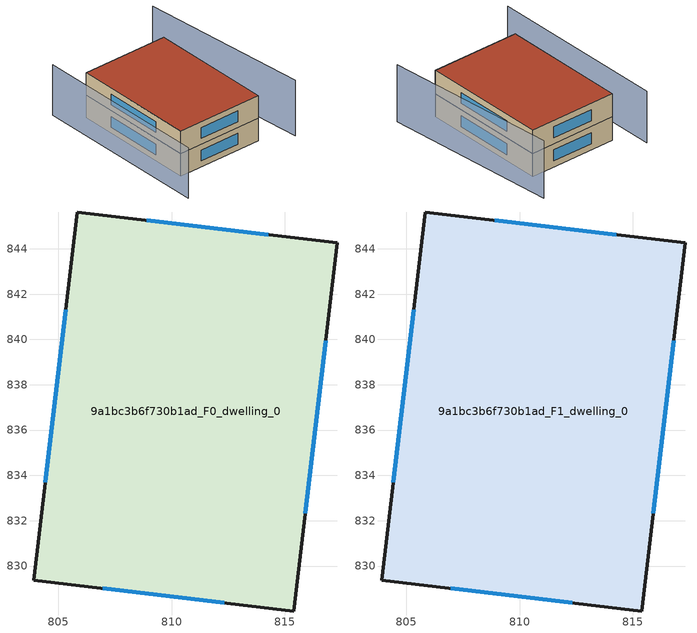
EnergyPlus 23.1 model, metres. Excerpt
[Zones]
9a1bc3b6f730b1ad_F0_dwelling_0
 floor ground (EU_floor_Construction): 817.31,844.26 815.38,828.02 803.91,829.38 805.84,845.62 z0
 wall outside (EU_wall_Construction): 815.38,828.02 817.31,844.26 805.84,845.62 803.91,829.38 815.38,828.02 z0:3
 window (EU_Window_Construction): 815.89,832.33 816.8,839.94 / 806.96,829.02 812.33,828.38 / 805.33,841.31 804.42,833.7 / 814.26,844.62 808.89,845.26 z0.8:2.2
9a1bc3b6f730b1ad_F1_dwelling_0
 floor to 9a1bc3b6f730b1ad_F0_dwelling_0 (EU_floor_Construction): 817.31,844.26 815.38,828.02 803.91,829.38 805.84,845.62 z3
 wall outside (EU_wall_Construction): 815.38,828.02 817.31,844.26 805.84,845.62 803.91,829.38 815.38,828.02 z3:6
 window (EU_Window_Construction): 815.89,832.33 816.8,839.94 / 806.96,829.02 812.33,828.38 / 805.33,841.31 804.42,833.7 / 814.26,844.62 808.89,845.26 z3.8:5.2
 roof outside (EU_roof_Construction): 815.38,828.02 817.31,844.26 805.84,845.62 803.91,829.38 z6
shading: 818.95,825.63 819.75,848.12 z0:7.4; 803.72,848.76 801.03,825.64 z0:6.7
[Building]
EU S2 Campaign: North Axis=0; Terrain=City; Solar Distribution=FullExterior
[Site:Location]
Cape.Town.Intl.AP: Latitude=-33.965; Longitude=18.602; Time Zone=2; Elevation=46
[SizingPeriod:WeatherFileDays]
AnnualSizingPeriod: Begin Month=1; Begin Day of Month=1; End Month=12; End Day of Month=31; Day of Week for Start Day=Monday; Use Weather File Daylight Saving Period=No; Use Weather File Rain and Snow Indicators=No
[MATERIAL]
EU_InternalMass_Material: Roughness=MediumRough; Thickness=0.1; Conductivity=1; Density=1800; Specific Heat=900; Thermal Absorptance=0.9; Solar Absorptance=0.7; Visible Absorptance=0.7
[MATERIAL:NOMASS] Roughness=MediumRough; Thermal Absorptance=0.9; Solar Absorptance=0.7; Visible Absorptance=0.7
Name | Thermal Resistance
EU_wall_NoMass | 0.49467
EU_roof_NoMass | 0.448442
EU_floor_NoMass | 1.33616
[WINDOWMATERIAL:SIMPLEGLAZINGSYSTEM]
EU_Window_SimpleGlazing: UFactor=4.49049; Solar Heat Gain Coefficient=0.75; Visible Transmittance=0.75
[CONSTRUCTION]
EU_wall_Construction: EU_wall_NoMass
EU_roof_Construction: EU_roof_NoMass
EU_floor_Construction: EU_floor_NoMass
EU_Window_Construction: EU_Window_SimpleGlazing
EU_InternalMass_Construction: EU_InternalMass_Material
[ZONE] Type=1; Multiplier=1; Ceiling Height=autocalculate; Volume=566.8125; Floor Area=autocalculate; Part of Total Floor Area=Yes
9a1bc3b6f730b1ad_F0_dwelling_0; 9a1bc3b6f730b1ad_F1_dwelling_0
[INTERNALMASS] Construction=EU_InternalMass_Construction; Surface Area=188.938
Name | Zone or ZoneList
9a1bc3b6f730b1ad_F0_dwelling_0_EU_InternalMass | 9a1bc3b6f730b1ad_F0_dwelling_0
9a1bc3b6f730b1ad_F1_dwelling_0_EU_InternalMass | 9a1bc3b6f730b1ad_F1_dwelling_0
[OTHEREQUIPMENT] Fuel Type=Electricity; Design Level Calculation Method=Watts/Area; Power per Zone Floor Area=1; Fraction Latent=0; Fraction Radiant=0; Fraction Lost=0; Carbon Dioxide Generation Rate=0; EndUse Subcategory=EU_Step8_InternalGains
Name | Zone or ZoneList or Space or SpaceList | Schedule
EU_Step8_InternalGain_9a1bc3b6f730b1ad_F0_dwelling_0_f000 | 9a1bc3b6f730b1ad_F0_dwelling_0 | EU_Step8_GainSchedule_9a1bc3b6f730b1ad_F0_dwelling_0_f000
EU_Step8_InternalGain_9a1bc3b6f730b1ad_F1_dwelling_0_f000 | 9a1bc3b6f730b1ad_F1_dwelling_0 | EU_Step8_GainSchedule_9a1bc3b6f730b1ad_F1_dwelling_0_f000
[ZONEVENTILATION:DESIGNFLOWRATE] Schedule=EU_AlwaysOn; Design Flow Rate Calculation Method=AirChanges/Hour; Air Changes per Hour=0.665257; Ventilation Type=Natural; Fan Pressure Rise=0; Fan Total Efficiency=1; Constant Term Coefficient=1; Temperature Term Coefficient=0; Velocity Term Coefficient=0; Velocity Squared Term Coefficient=0; Minimum Indoor Temperature=-100; Maximum Indoor Temperature=100; Delta Temperature=-100; Minimum Outdoor Temperature=-100; Maximum Outdoor Temperature=100; Maximum Wind Speed=40
Name | Zone or ZoneList or Space or SpaceList
EU_ConstantAir_9a1bc3b6f730b1ad_F0_dwelling_0 | 9a1bc3b6f730b1ad_F0_dwelling_0
EU_ConstantAir_9a1bc3b6f730b1ad_F1_dwelling_0 | 9a1bc3b6f730b1ad_F1_dwelling_0
[HVACTEMPLATE:THERMOSTAT] Constant Heating Setpoint=20; Constant Cooling Setpoint=50
EU_HeatOnly_9a1bc3b6f730b1ad_F0_dwelling_0; EU_HeatOnly_9a1bc3b6f730b1ad_F1_dwelling_0
[HVACTEMPLATE:ZONE:IDEALLOADSAIRSYSTEM] System Availability Schedule=EU_AlwaysOn; Maximum Heating Supply Air Temperature=50; Minimum Cooling Supply Air Temperature=13; Maximum Heating Supply Air Humidity Ratio=0.0156; Minimum Cooling Supply Air Humidity Ratio=0.0077; Heating Limit=NoLimit; Cooling Limit=NoLimit; Heating Availability Schedule=EU_AlwaysOn; Cooling Availability Schedule=EU_CoolingOff; Dehumidification Control Type=ConstantSensibleHeatRatio; Cooling Sensible Heat Ratio=0.7; Dehumidification Setpoint=60; Humidification Control Type=None; Humidification Setpoint=30; Outdoor Air Method=None; Outdoor Air Flow Rate per Person=0.00944; Outdoor Air Flow Rate per Zone Floor Area=0; Outdoor Air Flow Rate per Zone=0; Demand Controlled Ventilation Type=None; Outdoor Air Economizer Type=NoEconomizer; Heat Recovery Type=None; Sensible Heat Recovery Effectiveness=0.7; Latent Heat Recovery Effectiveness=0.65
Name | Template Thermostat
9a1bc3b6f730b1ad_F0_dwelling_0 | EU_HeatOnly_9a1bc3b6f730b1ad_F0_dwelling_0
9a1bc3b6f730b1ad_F1_dwelling_0 | EU_HeatOnly_9a1bc3b6f730b1ad_F1_dwelling_0
[SIZING:ZONE] Zone Cooling Design Supply Air Temperature Input Method=SupplyAirTemperature; Zone Cooling Design Supply Air Temperature=13; Zone Heating Design Supply Air Temperature Input Method=SupplyAirTemperature; Zone Heating Design Supply Air Temperature=50; Zone Cooling Design Supply Air Humidity Ratio=0.008; Zone Heating Design Supply Air Humidity Ratio=0.008; Cooling Design Air Flow Method=DesignDay; Cooling Design Air Flow Rate=0; Cooling Minimum Air Flow per Zone Floor Area=0.000762; Cooling Minimum Air Flow=0; Cooling Minimum Air Flow Fraction=0.2; Heating Design Air Flow Method=DesignDay; Heating Design Air Flow Rate=0; Heating Maximum Air Flow per Zone Floor Area=0.002032; Heating Maximum Air Flow=0.141576; Heating Maximum Air Flow Fraction=0.3; Account for Dedicated Outdoor Air System=No; Dedicated Outdoor Air System Control Strategy=NeutralSupplyAir; Dedicated Outdoor Air Low Setpoint Temperature for Design=autosize; Dedicated Outdoor Air High Setpoint Temperature for Design=autosize; Zone Load Sizing Method=Sensible Load Only No Latent Load; Zone Latent Cooling Design Supply Air Humidity Ratio Input Method=HumidityRatioDifference; Zone Cooling Design Supply Air Humidity Ratio Difference=0.005; Zone Latent Heating Design Supply Air Humidity Ratio Input Method=HumidityRatioDifference; Zone Humidification Design Supply Air Humidity Ratio Difference=0.005
9a1bc3b6f730b1ad_F0_dwelling_0; 9a1bc3b6f730b1ad_F1_dwelling_0
[SCHEDULE:CONSTANT]
Name | Hourly Value
EU_AlwaysOn | 1
EU_CoolingOff | 0
[SCHEDULE:FILE] Column Number=1; Rows to Skip at Top=0; Number of Hours of Data=8760; Column Separator=Comma; Interpolate to Timestep=No; Minutes per Item=60; Adjust Schedule for Daylight Savings=Yes
Name | File
EU_Step8_GainSchedule_9a1bc3b6f730b1ad_F0_dwelling_0_f000 | ../../schedules/9a1bc3b6f730b1ad/9a1bc3b6f730b1ad_F0_dwelling_0_f000_gain.csv
EU_Step8_GainSchedule_9a1bc3b6f730b1ad_F1_dwelling_0_f000 | ../../schedules/9a1bc3b6f730b1ad/9a1bc3b6f730b1ad_F1_dwelling_0_f000_gain.csv
